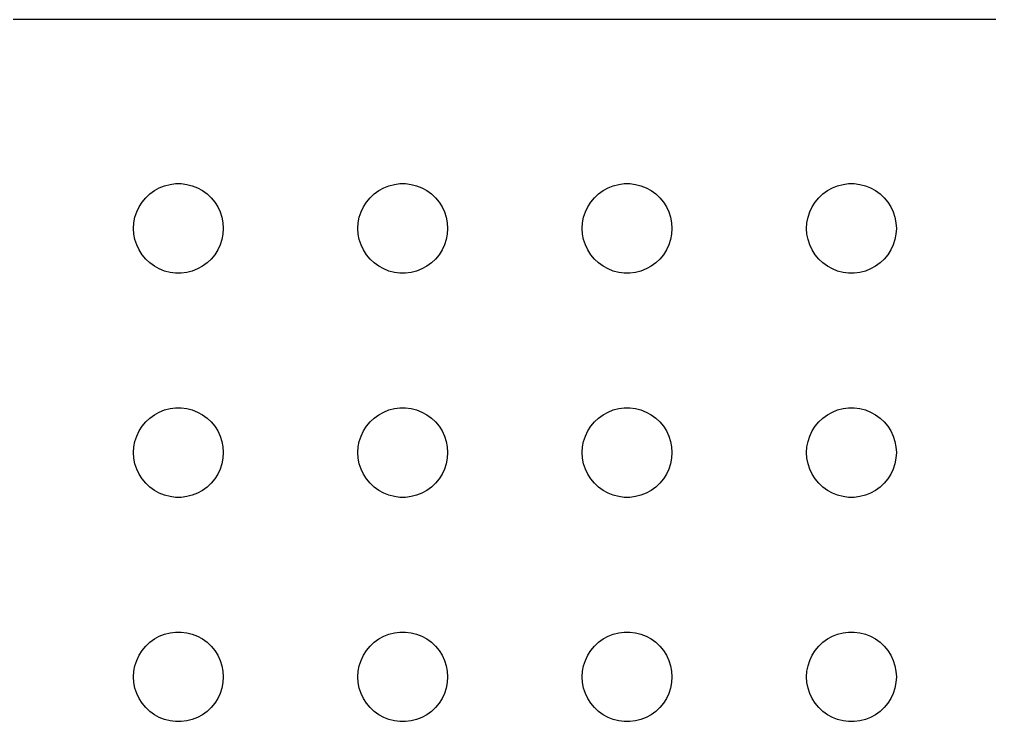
# Model space of a CAD drawing. Header units: metres. Extents: x -134 to 134, y 518 to 1078.
# Drawn here: x 32.18 to 64.62, y 712.5 to 735.99 of the extents above; entities that cross this region are included whole.
import ezdxf

# ---------------------------------------------------------------- set-up
doc = ezdxf.new("R2010")
doc.units = ezdxf.units.M

msp = doc.modelspace()

# ---------------------------------------------------------------- linework, layer by layer
for p, q in [((129.814, 735.99), (-129.814, 735.99)), ((36.8613, 730.357), (37.0365, 730.427)), ((37.0365, 730.427), (37.2189, 730.473)), ((37.2189, 730.473), (37.4058, 730.497)), ((37.4058, 730.497), (37.5942, 730.497)), ((37.5942, 730.497), (37.7811, 730.473)), ((37.7811, 730.473), (37.9635, 730.427)), ((37.9635, 730.427), (38.1387, 730.357)), ((44.3613, 730.357), (44.5365, 730.427)), ((44.5365, 730.427), (44.7189, 730.473)), ((44.7189, 730.473), (44.9058, 730.497)), ((44.9058, 730.497), (45.0942, 730.497)), ((45.0942, 730.497), (45.2811, 730.473)), ((45.2811, 730.473), (45.4635, 730.427)), ((45.4635, 730.427), (45.6387, 730.357)), ((51.8613, 730.357), (52.0365, 730.427)), ((52.0365, 730.427), (52.2189, 730.473)), ((52.2189, 730.473), (52.4058, 730.497)), ((52.4058, 730.497), (52.5942, 730.497)), ((52.5942, 730.497), (52.7811, 730.473)), ((52.7811, 730.473), (52.9635, 730.427)), ((52.9635, 730.427), (53.1387, 730.357)), ((59.3613, 730.357), (59.5365, 730.427)), ((59.5365, 730.427), (59.7189, 730.473)), ((59.7189, 730.473), (59.9058, 730.497)), ((59.9058, 730.497), (60.0942, 730.497)), ((60.0942, 730.497), (60.2811, 730.473)), ((60.2811, 730.473), (60.4635, 730.427)), ((60.4635, 730.427), (60.6387, 730.357)), ((36.4065, 730.027), (36.5439, 730.156)), ((36.5439, 730.156), (36.6963, 730.266)), ((36.6963, 730.266), (36.8613, 730.357)), ((38.1387, 730.357), (38.3037, 730.266)), ((38.3037, 730.266), (38.4561, 730.156)), ((38.4561, 730.156), (38.5934, 730.027)), ((43.9065, 730.027), (44.0439, 730.156)), ((44.0439, 730.156), (44.1963, 730.266)), ((44.1963, 730.266), (44.3613, 730.357)), ((45.6387, 730.357), (45.8037, 730.266)), ((45.8037, 730.266), (45.9561, 730.156)), ((45.9561, 730.156), (46.0934, 730.027)), ((51.4065, 730.027), (51.5439, 730.156)), ((51.5439, 730.156), (51.6963, 730.266)), ((51.6963, 730.266), (51.8613, 730.357)), ((53.1387, 730.357), (53.3037, 730.266)), ((53.3037, 730.266), (53.4561, 730.156)), ((53.4561, 730.156), (53.5934, 730.027)), ((58.9065, 730.027), (59.0439, 730.156)), ((59.0439, 730.156), (59.1963, 730.266)), ((59.1963, 730.266), (59.3613, 730.357)), ((60.6387, 730.357), (60.8037, 730.266)), ((60.8037, 730.266), (60.9561, 730.156)), ((60.9561, 730.156), (61.0934, 730.027)), ((36.1855, 729.723), (36.2865, 729.882)), ((36.2865, 729.882), (36.4065, 730.027)), ((38.5934, 730.027), (38.7135, 729.882)), ((38.7135, 729.882), (38.8145, 729.723)), ((43.6855, 729.723), (43.7865, 729.882)), ((43.7865, 729.882), (43.9065, 730.027)), ((46.0934, 730.027), (46.2135, 729.882)), ((46.2135, 729.882), (46.3145, 729.723)), ((51.1855, 729.723), (51.2865, 729.882)), ((51.2865, 729.882), (51.4065, 730.027)), ((53.5934, 730.027), (53.7135, 729.882)), ((53.7135, 729.882), (53.8145, 729.723)), ((58.6855, 729.723), (58.7865, 729.882)), ((58.7865, 729.882), (58.9065, 730.027)), ((61.0934, 730.027), (61.2135, 729.882)), ((61.2135, 729.882), (61.3145, 729.723)), ((36.0471, 729.373), (36.1053, 729.552)), ((36.1053, 729.552), (36.1855, 729.723)), ((38.8145, 729.723), (38.8947, 729.552)), ((38.8947, 729.552), (38.9529, 729.373)), ((43.5471, 729.373), (43.6053, 729.552)), ((43.6053, 729.552), (43.6855, 729.723)), ((46.3145, 729.723), (46.3947, 729.552)), ((46.3947, 729.552), (46.4529, 729.373)), ((51.0471, 729.373), (51.1053, 729.552)), ((51.1053, 729.552), (51.1855, 729.723)), ((53.8145, 729.723), (53.8947, 729.552)), ((53.8947, 729.552), (53.9529, 729.373)), ((58.5471, 729.373), (58.6053, 729.552)), ((58.6053, 729.552), (58.6855, 729.723)), ((61.3145, 729.723), (61.3947, 729.552)), ((61.3947, 729.552), (61.4529, 729.373)), ((36, 729), (36.0118, 729.188)), ((36.0118, 729.188), (36.0471, 729.373)), ((38.9529, 729.373), (38.9882, 729.188)), ((38.9882, 729.188), (39, 729)), ((43.5, 729), (43.5118, 729.188)), ((43.5118, 729.188), (43.5471, 729.373)), ((46.4529, 729.373), (46.4882, 729.188)), ((46.4882, 729.188), (46.5, 729)), ((51, 729), (51.0118, 729.188)), ((51.0118, 729.188), (51.0471, 729.373)), ((53.9529, 729.373), (53.9882, 729.188)), ((53.9882, 729.188), (54, 729)), ((58.5, 729), (58.5118, 729.188)), ((58.5118, 729.188), (58.5471, 729.373)), ((61.4529, 729.373), (61.4882, 729.188)), ((61.4882, 729.188), (61.5, 729)), ((36.0118, 728.812), (36, 729)), ((36.0471, 728.627), (36.0118, 728.812)), ((38.9882, 728.812), (38.9529, 728.627)), ((39, 729), (38.9882, 728.812)), ((43.5118, 728.812), (43.5, 729)), ((43.5471, 728.627), (43.5118, 728.812)), ((46.4882, 728.812), (46.4529, 728.627)), ((46.5, 729), (46.4882, 728.812)), ((51.0118, 728.812), (51, 729)), ((51.0471, 728.627), (51.0118, 728.812)), ((53.9882, 728.812), (53.9529, 728.627)), ((54, 729), (53.9882, 728.812)), ((58.5118, 728.812), (58.5, 729)), ((58.5471, 728.627), (58.5118, 728.812)), ((61.4882, 728.812), (61.4529, 728.627)), ((61.5, 729), (61.4882, 728.812)), ((36.1053, 728.448), (36.0471, 728.627)), ((38.9529, 728.627), (38.8947, 728.448)), ((43.6053, 728.448), (43.5471, 728.627)), ((46.4529, 728.627), (46.3947, 728.448)), ((51.1053, 728.448), (51.0471, 728.627)), ((53.9529, 728.627), (53.8947, 728.448)), ((58.6053, 728.448), (58.5471, 728.627)), ((61.4529, 728.627), (61.3947, 728.448)), ((36.1855, 728.277), (36.1053, 728.448)), ((36.2865, 728.118), (36.1855, 728.277)), ((38.8145, 728.277), (38.7135, 728.118)), ((38.8947, 728.448), (38.8145, 728.277)), ((43.6855, 728.277), (43.6053, 728.448)), ((43.7865, 728.118), (43.6855, 728.277)), ((46.3145, 728.277), (46.2135, 728.118)), ((46.3947, 728.448), (46.3145, 728.277)), ((51.1855, 728.277), (51.1053, 728.448)), ((51.2865, 728.118), (51.1855, 728.277)), ((53.8145, 728.277), (53.7135, 728.118)), ((53.8947, 728.448), (53.8145, 728.277)), ((58.6855, 728.277), (58.6053, 728.448)), ((58.7865, 728.118), (58.6855, 728.277)), ((61.3145, 728.277), (61.2135, 728.118)), ((61.3947, 728.448), (61.3145, 728.277)), ((36.4065, 727.973), (36.2865, 728.118)), ((36.5439, 727.844), (36.4065, 727.973)), ((36.6963, 727.734), (36.5439, 727.844)), ((38.4561, 727.844), (38.3037, 727.734)), ((38.5934, 727.973), (38.4561, 727.844)), ((38.7135, 728.118), (38.5934, 727.973)), ((43.9065, 727.973), (43.7865, 728.118)), ((44.0439, 727.844), (43.9065, 727.973)), ((44.1963, 727.734), (44.0439, 727.844)), ((45.9561, 727.844), (45.8037, 727.734)), ((46.0934, 727.973), (45.9561, 727.844)), ((46.2135, 728.118), (46.0934, 727.973)), ((51.4065, 727.973), (51.2865, 728.118)), ((51.5439, 727.844), (51.4065, 727.973)), ((51.6963, 727.734), (51.5439, 727.844)), ((53.4561, 727.844), (53.3037, 727.734)), ((53.5934, 727.973), (53.4561, 727.844)), ((53.7135, 728.118), (53.5934, 727.973)), ((58.9065, 727.973), (58.7865, 728.118)), ((59.0439, 727.844), (58.9065, 727.973)), ((59.1963, 727.734), (59.0439, 727.844)), ((60.9561, 727.844), (60.8037, 727.734)), ((61.0934, 727.973), (60.9561, 727.844)), ((61.2135, 728.118), (61.0934, 727.973)), ((36.8613, 727.643), (36.6963, 727.734)), ((37.0365, 727.573), (36.8613, 727.643)), ((37.2189, 727.527), (37.0365, 727.573)), ((37.4058, 727.503), (37.2189, 727.527)), ((37.5942, 727.503), (37.4058, 727.503)), ((37.7811, 727.527), (37.5942, 727.503)), ((37.9635, 727.573), (37.7811, 727.527)), ((38.1387, 727.643), (37.9635, 727.573)), ((38.3037, 727.734), (38.1387, 727.643)), ((44.3613, 727.643), (44.1963, 727.734)), ((44.5365, 727.573), (44.3613, 727.643)), ((44.7189, 727.527), (44.5365, 727.573)), ((44.9058, 727.503), (44.7189, 727.527)), ((45.0942, 727.503), (44.9058, 727.503)), ((45.2811, 727.527), (45.0942, 727.503)), ((45.4635, 727.573), (45.2811, 727.527)), ((45.6387, 727.643), (45.4635, 727.573)), ((45.8037, 727.734), (45.6387, 727.643)), ((51.8613, 727.643), (51.6963, 727.734)), ((52.0365, 727.573), (51.8613, 727.643)), ((52.2189, 727.527), (52.0365, 727.573)), ((52.4058, 727.503), (52.2189, 727.527)), ((52.5942, 727.503), (52.4058, 727.503)), ((52.7811, 727.527), (52.5942, 727.503)), ((52.9635, 727.573), (52.7811, 727.527)), ((53.1387, 727.643), (52.9635, 727.573)), ((53.3037, 727.734), (53.1387, 727.643)), ((59.3613, 727.643), (59.1963, 727.734)), ((59.5365, 727.573), (59.3613, 727.643)), ((59.7189, 727.527), (59.5365, 727.573)), ((59.9058, 727.503), (59.7189, 727.527)), ((60.0942, 727.503), (59.9058, 727.503)), ((60.2811, 727.527), (60.0942, 727.503)), ((60.4635, 727.573), (60.2811, 727.527)), ((60.6387, 727.643), (60.4635, 727.573)), ((60.8037, 727.734), (60.6387, 727.643)), ((37.0365, 722.927), (37.2189, 722.973)), ((37.2189, 722.973), (37.4058, 722.997)), ((37.4058, 722.997), (37.5942, 722.997)), ((37.5942, 722.997), (37.7811, 722.973)), ((37.7811, 722.973), (37.9635, 722.927)), ((44.5365, 722.927), (44.7189, 722.973)), ((44.7189, 722.973), (44.9058, 722.997)), ((44.9058, 722.997), (45.0942, 722.997)), ((45.0942, 722.997), (45.2811, 722.973)), ((45.2811, 722.973), (45.4635, 722.927)), ((52.0365, 722.927), (52.2189, 722.973)), ((52.2189, 722.973), (52.4058, 722.997)), ((52.4058, 722.997), (52.5942, 722.997)), ((52.5942, 722.997), (52.7811, 722.973)), ((52.7811, 722.973), (52.9635, 722.927)), ((59.5365, 722.927), (59.7189, 722.973)), ((59.7189, 722.973), (59.9058, 722.997)), ((59.9058, 722.997), (60.0942, 722.997)), ((60.0942, 722.997), (60.2811, 722.973)), ((60.2811, 722.973), (60.4635, 722.927)), ((36.4065, 722.527), (36.5439, 722.656)), ((36.5439, 722.656), (36.6963, 722.766)), ((36.6963, 722.766), (36.8613, 722.857)), ((36.8613, 722.857), (37.0365, 722.927)), ((37.9635, 722.927), (38.1387, 722.857)), ((38.1387, 722.857), (38.3037, 722.766)), ((38.3037, 722.766), (38.4561, 722.656)), ((38.4561, 722.656), (38.5934, 722.527)), ((43.9065, 722.527), (44.0439, 722.656)), ((44.0439, 722.656), (44.1963, 722.766)), ((44.1963, 722.766), (44.3613, 722.857)), ((44.3613, 722.857), (44.5365, 722.927)), ((45.4635, 722.927), (45.6387, 722.857)), ((45.6387, 722.857), (45.8037, 722.766)), ((45.8037, 722.766), (45.9561, 722.656)), ((45.9561, 722.656), (46.0934, 722.527)), ((51.4065, 722.527), (51.5439, 722.656)), ((51.5439, 722.656), (51.6963, 722.766)), ((51.6963, 722.766), (51.8613, 722.857)), ((51.8613, 722.857), (52.0365, 722.927)), ((52.9635, 722.927), (53.1387, 722.857)), ((53.1387, 722.857), (53.3037, 722.766)), ((53.3037, 722.766), (53.4561, 722.656)), ((53.4561, 722.656), (53.5934, 722.527)), ((58.9065, 722.527), (59.0439, 722.656)), ((59.0439, 722.656), (59.1963, 722.766)), ((59.1963, 722.766), (59.3613, 722.857)), ((59.3613, 722.857), (59.5365, 722.927)), ((60.4635, 722.927), (60.6387, 722.857)), ((60.6387, 722.857), (60.8037, 722.766)), ((60.8037, 722.766), (60.9561, 722.656)), ((60.9561, 722.656), (61.0934, 722.527)), ((36.1855, 722.223), (36.2865, 722.382)), ((36.2865, 722.382), (36.4065, 722.527)), ((38.5934, 722.527), (38.7135, 722.382)), ((38.7135, 722.382), (38.8145, 722.223)), ((43.6855, 722.223), (43.7865, 722.382)), ((43.7865, 722.382), (43.9065, 722.527)), ((46.0934, 722.527), (46.2135, 722.382)), ((46.2135, 722.382), (46.3145, 722.223)), ((51.1855, 722.223), (51.2865, 722.382)), ((51.2865, 722.382), (51.4065, 722.527)), ((53.5934, 722.527), (53.7135, 722.382)), ((53.7135, 722.382), (53.8145, 722.223)), ((58.6855, 722.223), (58.7865, 722.382)), ((58.7865, 722.382), (58.9065, 722.527)), ((61.0934, 722.527), (61.2135, 722.382)), ((61.2135, 722.382), (61.3145, 722.223)), ((36.0471, 721.873), (36.1053, 722.052)), ((36.1053, 722.052), (36.1855, 722.223)), ((38.8145, 722.223), (38.8947, 722.052)), ((38.8947, 722.052), (38.9529, 721.873)), ((43.5471, 721.873), (43.6053, 722.052)), ((43.6053, 722.052), (43.6855, 722.223)), ((46.3145, 722.223), (46.3947, 722.052)), ((46.3947, 722.052), (46.4529, 721.873)), ((51.0471, 721.873), (51.1053, 722.052)), ((51.1053, 722.052), (51.1855, 722.223)), ((53.8145, 722.223), (53.8947, 722.052)), ((53.8947, 722.052), (53.9529, 721.873)), ((58.5471, 721.873), (58.6053, 722.052)), ((58.6053, 722.052), (58.6855, 722.223)), ((61.3145, 722.223), (61.3947, 722.052)), ((61.3947, 722.052), (61.4529, 721.873)), ((36, 721.5), (36.0118, 721.688)), ((36.0118, 721.688), (36.0471, 721.873)), ((38.9529, 721.873), (38.9882, 721.688)), ((38.9882, 721.688), (39, 721.5)), ((43.5, 721.5), (43.5118, 721.688)), ((43.5118, 721.688), (43.5471, 721.873)), ((46.4529, 721.873), (46.4882, 721.688)), ((46.4882, 721.688), (46.5, 721.5)), ((51, 721.5), (51.0118, 721.688)), ((51.0118, 721.688), (51.0471, 721.873)), ((53.9529, 721.873), (53.9882, 721.688)), ((53.9882, 721.688), (54, 721.5)), ((58.5, 721.5), (58.5118, 721.688)), ((58.5118, 721.688), (58.5471, 721.873)), ((61.4529, 721.873), (61.4882, 721.688)), ((61.4882, 721.688), (61.5, 721.5)), ((36.0118, 721.312), (36, 721.5)), ((39, 721.5), (38.9882, 721.312)), ((43.5118, 721.312), (43.5, 721.5)), ((46.5, 721.5), (46.4882, 721.312)), ((51.0118, 721.312), (51, 721.5)), ((54, 721.5), (53.9882, 721.312)), ((58.5118, 721.312), (58.5, 721.5)), ((61.5, 721.5), (61.4882, 721.312)), ((36.0471, 721.127), (36.0118, 721.312)), ((36.1053, 720.948), (36.0471, 721.127)), ((38.9529, 721.127), (38.8947, 720.948)), ((38.9882, 721.312), (38.9529, 721.127)), ((43.5471, 721.127), (43.5118, 721.312)), ((43.6053, 720.948), (43.5471, 721.127)), ((46.4529, 721.127), (46.3947, 720.948)), ((46.4882, 721.312), (46.4529, 721.127)), ((51.0471, 721.127), (51.0118, 721.312)), ((51.1053, 720.948), (51.0471, 721.127)), ((53.9529, 721.127), (53.8947, 720.948)), ((53.9882, 721.312), (53.9529, 721.127)), ((58.5471, 721.127), (58.5118, 721.312)), ((58.6053, 720.948), (58.5471, 721.127)), ((61.4529, 721.127), (61.3947, 720.948)), ((61.4882, 721.312), (61.4529, 721.127)), ((36.1855, 720.777), (36.1053, 720.948)), ((36.2865, 720.618), (36.1855, 720.777)), ((38.8145, 720.777), (38.7135, 720.618)), ((38.8947, 720.948), (38.8145, 720.777)), ((43.6855, 720.777), (43.6053, 720.948)), ((43.7865, 720.618), (43.6855, 720.777)), ((46.3145, 720.777), (46.2135, 720.618)), ((46.3947, 720.948), (46.3145, 720.777)), ((51.1855, 720.777), (51.1053, 720.948)), ((51.2865, 720.618), (51.1855, 720.777)), ((53.8145, 720.777), (53.7135, 720.618)), ((53.8947, 720.948), (53.8145, 720.777)), ((58.6855, 720.777), (58.6053, 720.948)), ((58.7865, 720.618), (58.6855, 720.777)), ((61.3145, 720.777), (61.2135, 720.618)), ((61.3947, 720.948), (61.3145, 720.777)), ((36.4065, 720.473), (36.2865, 720.618)), ((36.5439, 720.344), (36.4065, 720.473)), ((38.5934, 720.473), (38.4561, 720.344)), ((38.7135, 720.618), (38.5934, 720.473)), ((43.9065, 720.473), (43.7865, 720.618)), ((44.0439, 720.344), (43.9065, 720.473)), ((46.0934, 720.473), (45.9561, 720.344)), ((46.2135, 720.618), (46.0934, 720.473)), ((51.4065, 720.473), (51.2865, 720.618)), ((51.5439, 720.344), (51.4065, 720.473)), ((53.5934, 720.473), (53.4561, 720.344)), ((53.7135, 720.618), (53.5934, 720.473)), ((58.9065, 720.473), (58.7865, 720.618)), ((59.0439, 720.344), (58.9065, 720.473)), ((61.0934, 720.473), (60.9561, 720.344)), ((61.2135, 720.618), (61.0934, 720.473)), ((36.6963, 720.234), (36.5439, 720.344)), ((36.8613, 720.143), (36.6963, 720.234)), ((37.0365, 720.073), (36.8613, 720.143)), ((37.2189, 720.027), (37.0365, 720.073)), ((37.9635, 720.073), (37.7811, 720.027)), ((38.1387, 720.143), (37.9635, 720.073)), ((38.3037, 720.234), (38.1387, 720.143)), ((38.4561, 720.344), (38.3037, 720.234)), ((44.1963, 720.234), (44.0439, 720.344)), ((44.3613, 720.143), (44.1963, 720.234)), ((44.5365, 720.073), (44.3613, 720.143)), ((44.7189, 720.027), (44.5365, 720.073)), ((45.4635, 720.073), (45.2811, 720.027)), ((45.6387, 720.143), (45.4635, 720.073)), ((45.8037, 720.234), (45.6387, 720.143)), ((45.9561, 720.344), (45.8037, 720.234)), ((51.6963, 720.234), (51.5439, 720.344)), ((51.8613, 720.143), (51.6963, 720.234)), ((52.0365, 720.073), (51.8613, 720.143)), ((52.2189, 720.027), (52.0365, 720.073)), ((52.9635, 720.073), (52.7811, 720.027)), ((53.1387, 720.143), (52.9635, 720.073)), ((53.3037, 720.234), (53.1387, 720.143)), ((53.4561, 720.344), (53.3037, 720.234)), ((59.1963, 720.234), (59.0439, 720.344)), ((59.3613, 720.143), (59.1963, 720.234)), ((59.5365, 720.073), (59.3613, 720.143)), ((59.7189, 720.027), (59.5365, 720.073)), ((60.4635, 720.073), (60.2811, 720.027)), ((60.6387, 720.143), (60.4635, 720.073)), ((60.8037, 720.234), (60.6387, 720.143)), ((60.9561, 720.344), (60.8037, 720.234)), ((37.4058, 720.003), (37.2189, 720.027)), ((37.5942, 720.003), (37.4058, 720.003)), ((37.7811, 720.027), (37.5942, 720.003)), ((44.9058, 720.003), (44.7189, 720.027)), ((45.0942, 720.003), (44.9058, 720.003)), ((45.2811, 720.027), (45.0942, 720.003)), ((52.4058, 720.003), (52.2189, 720.027)), ((52.5942, 720.003), (52.4058, 720.003)), ((52.7811, 720.027), (52.5942, 720.003)), ((59.9058, 720.003), (59.7189, 720.027)), ((60.0942, 720.003), (59.9058, 720.003)), ((60.2811, 720.027), (60.0942, 720.003)), ((37.2189, 715.473), (37.4058, 715.497)), ((37.4058, 715.497), (37.5942, 715.497)), ((37.5942, 715.497), (37.7811, 715.473)), ((44.7189, 715.473), (44.9058, 715.497)), ((44.9058, 715.497), (45.0942, 715.497)), ((45.0942, 715.497), (45.2811, 715.473)), ((52.2189, 715.473), (52.4058, 715.497)), ((52.4058, 715.497), (52.5942, 715.497)), ((52.5942, 715.497), (52.7811, 715.473)), ((59.7189, 715.473), (59.9058, 715.497)), ((59.9058, 715.497), (60.0942, 715.497)), ((60.0942, 715.497), (60.2811, 715.473)), ((36.5439, 715.156), (36.6963, 715.266)), ((36.6963, 715.266), (36.8613, 715.357)), ((36.8613, 715.357), (37.0365, 715.427)), ((37.0365, 715.427), (37.2189, 715.473)), ((37.7811, 715.473), (37.9635, 715.427)), ((37.9635, 715.427), (38.1387, 715.357)), ((38.1387, 715.357), (38.3037, 715.266)), ((38.3037, 715.266), (38.4561, 715.156)), ((44.0439, 715.156), (44.1963, 715.266)), ((44.1963, 715.266), (44.3613, 715.357)), ((44.3613, 715.357), (44.5365, 715.427)), ((44.5365, 715.427), (44.7189, 715.473)), ((45.2811, 715.473), (45.4635, 715.427)), ((45.4635, 715.427), (45.6387, 715.357)), ((45.6387, 715.357), (45.8037, 715.266)), ((45.8037, 715.266), (45.9561, 715.156)), ((51.5439, 715.156), (51.6963, 715.266)), ((51.6963, 715.266), (51.8613, 715.357)), ((51.8613, 715.357), (52.0365, 715.427)), ((52.0365, 715.427), (52.2189, 715.473)), ((52.7811, 715.473), (52.9635, 715.427)), ((52.9635, 715.427), (53.1387, 715.357)), ((53.1387, 715.357), (53.3037, 715.266)), ((53.3037, 715.266), (53.4561, 715.156)), ((59.0439, 715.156), (59.1963, 715.266)), ((59.1963, 715.266), (59.3613, 715.357)), ((59.3613, 715.357), (59.5365, 715.427)), ((59.5365, 715.427), (59.7189, 715.473)), ((60.2811, 715.473), (60.4635, 715.427)), ((60.4635, 715.427), (60.6387, 715.357)), ((60.6387, 715.357), (60.8037, 715.266)), ((60.8037, 715.266), (60.9561, 715.156)), ((36.1855, 714.723), (36.2865, 714.882)), ((36.2865, 714.882), (36.4065, 715.027)), ((36.4065, 715.027), (36.5439, 715.156)), ((38.4561, 715.156), (38.5934, 715.027)), ((38.5934, 715.027), (38.7135, 714.882)), ((38.7135, 714.882), (38.8145, 714.723)), ((43.6855, 714.723), (43.7865, 714.882)), ((43.7865, 714.882), (43.9065, 715.027)), ((43.9065, 715.027), (44.0439, 715.156)), ((45.9561, 715.156), (46.0934, 715.027)), ((46.0934, 715.027), (46.2135, 714.882)), ((46.2135, 714.882), (46.3145, 714.723)), ((51.1855, 714.723), (51.2865, 714.882)), ((51.2865, 714.882), (51.4065, 715.027)), ((51.4065, 715.027), (51.5439, 715.156)), ((53.4561, 715.156), (53.5934, 715.027)), ((53.5934, 715.027), (53.7135, 714.882)), ((53.7135, 714.882), (53.8145, 714.723)), ((58.6855, 714.723), (58.7865, 714.882)), ((58.7865, 714.882), (58.9065, 715.027)), ((58.9065, 715.027), (59.0439, 715.156)), ((60.9561, 715.156), (61.0934, 715.027)), ((61.0934, 715.027), (61.2135, 714.882)), ((61.2135, 714.882), (61.3145, 714.723)), ((36.0471, 714.373), (36.1053, 714.552)), ((36.1053, 714.552), (36.1855, 714.723)), ((38.8145, 714.723), (38.8947, 714.552)), ((38.8947, 714.552), (38.9529, 714.373)), ((43.5471, 714.373), (43.6053, 714.552)), ((43.6053, 714.552), (43.6855, 714.723)), ((46.3145, 714.723), (46.3947, 714.552)), ((46.3947, 714.552), (46.4529, 714.373)), ((51.0471, 714.373), (51.1053, 714.552)), ((51.1053, 714.552), (51.1855, 714.723)), ((53.8145, 714.723), (53.8947, 714.552)), ((53.8947, 714.552), (53.9529, 714.373)), ((58.5471, 714.373), (58.6053, 714.552)), ((58.6053, 714.552), (58.6855, 714.723)), ((61.3145, 714.723), (61.3947, 714.552)), ((61.3947, 714.552), (61.4529, 714.373)), ((36.0118, 714.188), (36.0471, 714.373)), ((38.9529, 714.373), (38.9882, 714.188)), ((43.5118, 714.188), (43.5471, 714.373)), ((46.4529, 714.373), (46.4882, 714.188)), ((51.0118, 714.188), (51.0471, 714.373)), ((53.9529, 714.373), (53.9882, 714.188)), ((58.5118, 714.188), (58.5471, 714.373)), ((61.4529, 714.373), (61.4882, 714.188)), ((36, 714), (36.0118, 714.188)), ((36.0118, 713.812), (36, 714)), ((38.9882, 714.188), (39, 714)), ((39, 714), (38.9882, 713.812)), ((43.5, 714), (43.5118, 714.188)), ((43.5118, 713.812), (43.5, 714)), ((46.4882, 714.188), (46.5, 714)), ((46.5, 714), (46.4882, 713.812)), ((51, 714), (51.0118, 714.188)), ((51.0118, 713.812), (51, 714)), ((53.9882, 714.188), (54, 714)), ((54, 714), (53.9882, 713.812)), ((58.5, 714), (58.5118, 714.188)), ((58.5118, 713.812), (58.5, 714)), ((61.4882, 714.188), (61.5, 714)), ((61.5, 714), (61.4882, 713.812)), ((36.0471, 713.627), (36.0118, 713.812)), ((36.1053, 713.448), (36.0471, 713.627)), ((38.9529, 713.627), (38.8947, 713.448)), ((38.9882, 713.812), (38.9529, 713.627)), ((43.5471, 713.627), (43.5118, 713.812)), ((43.6053, 713.448), (43.5471, 713.627)), ((46.4529, 713.627), (46.3947, 713.448)), ((46.4882, 713.812), (46.4529, 713.627)), ((51.0471, 713.627), (51.0118, 713.812)), ((51.1053, 713.448), (51.0471, 713.627)), ((53.9529, 713.627), (53.8947, 713.448)), ((53.9882, 713.812), (53.9529, 713.627)), ((58.5471, 713.627), (58.5118, 713.812)), ((58.6053, 713.448), (58.5471, 713.627)), ((61.4529, 713.627), (61.3947, 713.448)), ((61.4882, 713.812), (61.4529, 713.627)), ((36.1855, 713.277), (36.1053, 713.448)), ((36.2865, 713.118), (36.1855, 713.277)), ((38.8145, 713.277), (38.7135, 713.118)), ((38.8947, 713.448), (38.8145, 713.277)), ((43.6855, 713.277), (43.6053, 713.448)), ((43.7865, 713.118), (43.6855, 713.277)), ((46.3145, 713.277), (46.2135, 713.118)), ((46.3947, 713.448), (46.3145, 713.277)), ((51.1855, 713.277), (51.1053, 713.448)), ((51.2865, 713.118), (51.1855, 713.277)), ((53.8145, 713.277), (53.7135, 713.118)), ((53.8947, 713.448), (53.8145, 713.277)), ((58.6855, 713.277), (58.6053, 713.448)), ((58.7865, 713.118), (58.6855, 713.277)), ((61.3145, 713.277), (61.2135, 713.118)), ((61.3947, 713.448), (61.3145, 713.277)), ((36.4065, 712.973), (36.2865, 713.118)), ((36.5439, 712.844), (36.4065, 712.973)), ((38.5934, 712.973), (38.4561, 712.844)), ((38.7135, 713.118), (38.5934, 712.973)), ((43.9065, 712.973), (43.7865, 713.118)), ((44.0439, 712.844), (43.9065, 712.973)), ((46.0934, 712.973), (45.9561, 712.844)), ((46.2135, 713.118), (46.0934, 712.973)), ((51.4065, 712.973), (51.2865, 713.118)), ((51.5439, 712.844), (51.4065, 712.973)), ((53.5934, 712.973), (53.4561, 712.844)), ((53.7135, 713.118), (53.5934, 712.973)), ((58.9065, 712.973), (58.7865, 713.118)), ((59.0439, 712.844), (58.9065, 712.973)), ((61.0934, 712.973), (60.9561, 712.844)), ((61.2135, 713.118), (61.0934, 712.973)), ((36.6963, 712.734), (36.5439, 712.844)), ((36.8613, 712.643), (36.6963, 712.734)), ((37.0365, 712.573), (36.8613, 712.643)), ((37.2189, 712.527), (37.0365, 712.573)), ((37.9635, 712.573), (37.7811, 712.527)), ((38.1387, 712.643), (37.9635, 712.573)), ((38.3037, 712.734), (38.1387, 712.643)), ((38.4561, 712.844), (38.3037, 712.734)), ((44.1963, 712.734), (44.0439, 712.844)), ((44.3613, 712.643), (44.1963, 712.734)), ((44.5365, 712.573), (44.3613, 712.643)), ((44.7189, 712.527), (44.5365, 712.573)), ((45.4635, 712.573), (45.2811, 712.527)), ((45.6387, 712.643), (45.4635, 712.573)), ((45.8037, 712.734), (45.6387, 712.643)), ((45.9561, 712.844), (45.8037, 712.734)), ((51.6963, 712.734), (51.5439, 712.844)), ((51.8613, 712.643), (51.6963, 712.734)), ((52.0365, 712.573), (51.8613, 712.643)), ((52.2189, 712.527), (52.0365, 712.573)), ((52.9635, 712.573), (52.7811, 712.527)), ((53.1387, 712.643), (52.9635, 712.573)), ((53.3037, 712.734), (53.1387, 712.643)), ((53.4561, 712.844), (53.3037, 712.734)), ((59.1963, 712.734), (59.0439, 712.844)), ((59.3613, 712.643), (59.1963, 712.734)), ((59.5365, 712.573), (59.3613, 712.643)), ((59.7189, 712.527), (59.5365, 712.573)), ((60.4635, 712.573), (60.2811, 712.527)), ((60.6387, 712.643), (60.4635, 712.573)), ((60.8037, 712.734), (60.6387, 712.643)), ((60.9561, 712.844), (60.8037, 712.734)), ((37.4058, 712.503), (37.2189, 712.527)), ((37.5942, 712.503), (37.4058, 712.503)), ((37.7811, 712.527), (37.5942, 712.503)), ((44.9058, 712.503), (44.7189, 712.527)), ((45.0942, 712.503), (44.9058, 712.503)), ((45.2811, 712.527), (45.0942, 712.503)), ((52.4058, 712.503), (52.2189, 712.527)), ((52.5942, 712.503), (52.4058, 712.503)), ((52.7811, 712.527), (52.5942, 712.503)), ((59.9058, 712.503), (59.7189, 712.527)), ((60.0942, 712.503), (59.9058, 712.503)), ((60.2811, 712.527), (60.0942, 712.503))]:
    msp.add_line(p, q)

doc.saveas('drawing.dxf')
